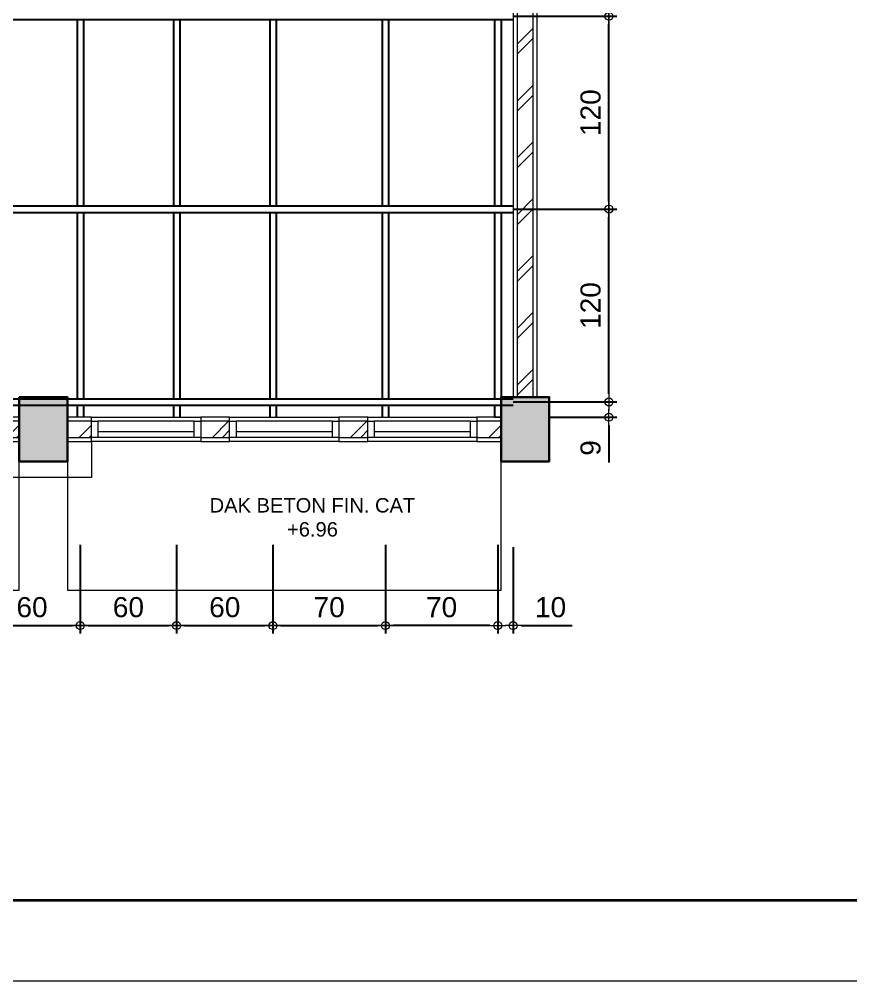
# Model space of a CAD drawing. Header units: millimetres. Extents: x -11 to 1625, y -267 to 180.
# Drawn here: x 1130.4 to 1140.75, y -157 to -145.03 of the extents above; entities that cross this region are included whole.
import ezdxf
from ezdxf.enums import TextEntityAlignment as Align

# ---------------------------------------------------------------- set-up
doc = ezdxf.new("R2010")
doc.units = ezdxf.units.MM
for name, color, linetype, lineweight in [('ars', 11, 'Continuous', 5), ('atap', 7, 'Continuous', 20), ('dinding', 5, 'Continuous', 15), ('GRS KOP', 1, 'Continuous', 35), ('KOLOM', 1, 'Continuous', 30), ('kop', 7, 'Continuous', 20), ('kus', 63, 'Continuous', 15), ('lan', 7, 'Continuous', 15), ('not', 7, 'Continuous', 20), ('sol kol', 8, 'Continuous', 0), ('u', 6, 'Continuous', 20)]:
    doc.layers.add(name, color=color, linetype=linetype, lineweight=lineweight)
doc.layers.add('BESI', color=10, linetype='Continuous')
doc.styles.add('aku', font='arial.ttf')
doc.styles.add('BARU', font='complex.shx')
doc.styles.get("Standard").update_dxf_attribs({"font": 'ARIALUNI.TTF'})
doc.dimstyles.new('SK-50', dxfattribs={"dimtxt": 0.25, "dimasz": 0.1, "dimexe": 0.1, "dimexo": 0, "dimgap": 0.1, "dimtad": 1, "dimdec": 0, "dimlfac": 50, "dimzin": 12, "dimdsep": 46, "dimtxsty": 'Standard', "dimblk": 'BULAT', "dimcen": 0.1, "dimadec": 0, "dimazin": 3, "dimtfac": 1, "dimtdec": 0, "dimtix": 1, "dimtofl": 0, "dimtmove": 0, "dimatfit": 3, "dimldrblk": 'BULAT', "dimfxl": 0, "dimtolj": 1, "dimtzin": 0, "dimarcsym": 0})

# ---------------------------------------------------------------- blocks, each defined once
blk = doc.blocks.new('kop')
at = {"layer": 'GRS KOP'}
blk.add_lwpolyline([(1, 54), (83, 54), (83, 1), (1, 1)], close=True, dxfattribs=at)
at = {"layer": 'kop', "color": 7}
blk.add_line((0, 0), (84, 0), dxfattribs=at)
at = {"layer": 'kop', "style": 'BARU', "flags": 4}
for p, height in [((73.8, 5.4), 0.35), ((80.303, 5.382), 0.25), ((73.8, 4.9), 0.35), ((80.303, 4.882), 0.25), ((73.8, 4.4), 0.35), ((80.303, 4.382), 0.25)]:
    blk.add_attdef('-', p, '', height=height, dxfattribs=at)
at = {"layer": 'kop', "flags": 4}
for tag, p in [('AR-00', (78.057, 2.648)), ('00', (81.238, 2.647))]:
    blk.add_attdef(tag, text='', height=0.35, dxfattribs=at).set_placement(p, align=Align.MIDDLE)
blk = doc.blocks.new('K1')
at = {"layer": 'KOLOM'}
blk.add_lwpolyline([(0.2, 0.15), (-0.2, 0.15), (-0.2, -0.15), (0.2, -0.15), (0.2, 0.15)], dxfattribs=at)
blk = doc.blocks.new('BULAT')
for p, q in [((-1, 0), (1, 0)), ((0, -1), (0, 1))]:
    blk.add_line(p, q)
blk.add_circle((0, 0), 0.5)
blk = doc.blocks.new('*D3195')
at = {"layer": 'Defpoints', "color": 0, "ltscale": 0.15}
for p in [(1136.545, -147.397), (1137.739, -147.397), (1136.545, -149.797)]:
    blk.add_point(p, dxfattribs=at)
at = {"layer": 'u', "color": 0, "lineweight": -2, "ltscale": 0.15}
for p, q in [((1136.545, -147.397), (1137.839, -147.397)), ((1137.739, -149.697), (1137.739, -147.497)), ((1136.545, -149.797), (1137.839, -149.797))]:
    blk.add_line(p, q, dxfattribs=at)
at = {"layer": 'u', "color": 0, "lineweight": -2, "ltscale": 0.15, "xscale": 0.1, "yscale": 0.1, "zscale": 0.1}
for p, rotation in [((1137.739, -147.397), 90), ((1137.739, -149.797), 270)]:
    blk.add_blockref('BULAT', p, dxfattribs=dict(at, rotation=rotation))
at = {"layer": 'u', "color": 0, "ltscale": 0.15, "insert": (1137.511, -148.597), "char_height": 0.25, "attachment_point": 5, "rotation": 90}
blk.add_mtext('\\A1;120', dxfattribs=at)
blk = doc.blocks.new('*D3196')
at = {"layer": 'Defpoints', "color": 0, "ltscale": 0.15}
for p in [(1136.545, -142.597), (1137.739, -142.597), (1136.545, -144.997)]:
    blk.add_point(p, dxfattribs=at)
at = {"layer": 'u', "color": 0, "lineweight": -2, "ltscale": 0.15}
for p, q in [((1136.545, -142.597), (1137.839, -142.597)), ((1137.739, -144.897), (1137.739, -142.697)), ((1136.545, -144.997), (1137.839, -144.997))]:
    blk.add_line(p, q, dxfattribs=at)
at = {"layer": 'u', "color": 0, "lineweight": -2, "ltscale": 0.15, "xscale": 0.1, "yscale": 0.1, "zscale": 0.1}
for p, rotation in [((1137.739, -142.597), 90), ((1137.739, -144.997), 270)]:
    blk.add_blockref('BULAT', p, dxfattribs=dict(at, rotation=rotation))
at = {"layer": 'u', "color": 0, "ltscale": 0.15, "insert": (1137.511, -143.797), "char_height": 0.25, "attachment_point": 5, "rotation": 90}
blk.add_mtext('\\A1;120', dxfattribs=at)
blk = doc.blocks.new('*D3202')
at = {"layer": 'Defpoints', "color": 0, "ltscale": 0.15}
for p in [(1136.545, -144.997), (1137.739, -144.997), (1136.545, -147.397)]:
    blk.add_point(p, dxfattribs=at)
at = {"layer": 'u', "color": 0, "lineweight": -2, "ltscale": 0.15}
for p, q in [((1136.545, -144.997), (1137.839, -144.997)), ((1137.739, -147.297), (1137.739, -145.097)), ((1136.545, -147.397), (1137.839, -147.397))]:
    blk.add_line(p, q, dxfattribs=at)
at = {"layer": 'u', "color": 0, "lineweight": -2, "ltscale": 0.15, "xscale": 0.1, "yscale": 0.1, "zscale": 0.1}
for p, rotation in [((1137.739, -144.997), 90), ((1137.739, -147.397), 270)]:
    blk.add_blockref('BULAT', p, dxfattribs=dict(at, rotation=rotation))
at = {"layer": 'u', "color": 0, "ltscale": 0.15, "insert": (1137.511, -146.197), "char_height": 0.25, "attachment_point": 5, "rotation": 90}
blk.add_mtext('\\A1;120', dxfattribs=at)
blk = doc.blocks.new('*D3204')
at = {"layer": 'Defpoints', "color": 0, "ltscale": 0.15}
for p in [(1134.955, -151.573), (1136.355, -151.573), (1134.955, -152.58)]:
    blk.add_point(p, dxfattribs=at)
at = {"layer": 'u', "color": 0, "lineweight": -2, "ltscale": 0.15}
for p, q in [((1134.955, -151.573), (1134.955, -152.68)), ((1136.355, -151.573), (1136.355, -152.68)), ((1136.255, -152.58), (1135.055, -152.58))]:
    blk.add_line(p, q, dxfattribs=at)
at = {"layer": 'u', "color": 0, "lineweight": -2, "ltscale": 0.15, "xscale": 0.1, "yscale": 0.1, "zscale": 0.1, "rotation": 180}
blk.add_blockref('BULAT', (1134.955, -152.58), dxfattribs=at)
at = {"layer": 'u', "color": 0, "lineweight": -2, "ltscale": 0.15, "xscale": 0.1, "yscale": 0.1, "zscale": 0.1}
blk.add_blockref('BULAT', (1136.355, -152.58), dxfattribs=at)
at = {"layer": 'u', "color": 0, "ltscale": 0.15, "insert": (1135.655, -152.352), "char_height": 0.25, "attachment_point": 5}
blk.add_mtext('\\A1;70', dxfattribs=at)
blk = doc.blocks.new('*D3205')
at = {"layer": 'Defpoints', "color": 0, "ltscale": 0.15}
for p in [(1133.555, -151.573), (1134.955, -151.573), (1134.955, -152.58)]:
    blk.add_point(p, dxfattribs=at)
at = {"layer": 'u', "color": 0, "lineweight": -2, "ltscale": 0.15}
for p, q in [((1133.555, -151.573), (1133.555, -152.68)), ((1134.955, -151.573), (1134.955, -152.68)), ((1133.655, -152.58), (1134.855, -152.58))]:
    blk.add_line(p, q, dxfattribs=at)
at = {"layer": 'u', "color": 0, "lineweight": -2, "ltscale": 0.15, "xscale": 0.1, "yscale": 0.1, "zscale": 0.1, "rotation": 180}
blk.add_blockref('BULAT', (1133.555, -152.58), dxfattribs=at)
at = {"layer": 'u', "color": 0, "lineweight": -2, "ltscale": 0.15, "xscale": 0.1, "yscale": 0.1, "zscale": 0.1}
blk.add_blockref('BULAT', (1134.955, -152.58), dxfattribs=at)
at = {"layer": 'u', "color": 0, "ltscale": 0.15, "insert": (1134.255, -152.352), "char_height": 0.25, "attachment_point": 5}
blk.add_mtext('\\A1;70', dxfattribs=at)
blk = doc.blocks.new('*D3206')
at = {"layer": 'Defpoints', "color": 0, "ltscale": 0.15}
for p in [(1132.355, -151.573), (1133.555, -151.573), (1133.555, -152.58)]:
    blk.add_point(p, dxfattribs=at)
at = {"layer": 'u', "color": 0, "lineweight": -2, "ltscale": 0.15}
for p, q in [((1132.355, -151.573), (1132.355, -152.68)), ((1133.555, -151.573), (1133.555, -152.68)), ((1132.455, -152.58), (1133.455, -152.58))]:
    blk.add_line(p, q, dxfattribs=at)
at = {"layer": 'u', "color": 0, "lineweight": -2, "ltscale": 0.15, "xscale": 0.1, "yscale": 0.1, "zscale": 0.1, "rotation": 180}
blk.add_blockref('BULAT', (1132.355, -152.58), dxfattribs=at)
at = {"layer": 'u', "color": 0, "lineweight": -2, "ltscale": 0.15, "xscale": 0.1, "yscale": 0.1, "zscale": 0.1}
blk.add_blockref('BULAT', (1133.555, -152.58), dxfattribs=at)
at = {"layer": 'u', "color": 0, "ltscale": 0.15, "insert": (1132.955, -152.352), "char_height": 0.25, "attachment_point": 5}
blk.add_mtext('\\A1;60', dxfattribs=at)
blk = doc.blocks.new('*D3207')
at = {"layer": 'Defpoints', "color": 0, "ltscale": 0.15}
for p in [(1131.155, -151.573), (1132.355, -151.573), (1132.355, -152.58)]:
    blk.add_point(p, dxfattribs=at)
at = {"layer": 'u', "color": 0, "lineweight": -2, "ltscale": 0.15}
for p, q in [((1131.155, -151.573), (1131.155, -152.68)), ((1132.355, -151.573), (1132.355, -152.68)), ((1131.255, -152.58), (1132.255, -152.58))]:
    blk.add_line(p, q, dxfattribs=at)
at = {"layer": 'u', "color": 0, "lineweight": -2, "ltscale": 0.15, "xscale": 0.1, "yscale": 0.1, "zscale": 0.1, "rotation": 180}
blk.add_blockref('BULAT', (1131.155, -152.58), dxfattribs=at)
at = {"layer": 'u', "color": 0, "lineweight": -2, "ltscale": 0.15, "xscale": 0.1, "yscale": 0.1, "zscale": 0.1}
blk.add_blockref('BULAT', (1132.355, -152.58), dxfattribs=at)
at = {"layer": 'u', "color": 0, "ltscale": 0.15, "insert": (1131.755, -152.352), "char_height": 0.25, "attachment_point": 5}
blk.add_mtext('\\A1;60', dxfattribs=at)
blk = doc.blocks.new('*D3208')
at = {"layer": 'Defpoints', "color": 0, "ltscale": 0.15}
for p in [(1129.955, -151.573), (1131.155, -151.573), (1131.155, -152.58)]:
    blk.add_point(p, dxfattribs=at)
at = {"layer": 'u', "color": 0, "lineweight": -2, "ltscale": 0.15}
for p, q in [((1129.955, -151.573), (1129.955, -152.68)), ((1131.155, -151.573), (1131.155, -152.68)), ((1130.055, -152.58), (1131.055, -152.58))]:
    blk.add_line(p, q, dxfattribs=at)
at = {"layer": 'u', "color": 0, "lineweight": -2, "ltscale": 0.15, "xscale": 0.1, "yscale": 0.1, "zscale": 0.1, "rotation": 180}
blk.add_blockref('BULAT', (1129.955, -152.58), dxfattribs=at)
at = {"layer": 'u', "color": 0, "lineweight": -2, "ltscale": 0.15, "xscale": 0.1, "yscale": 0.1, "zscale": 0.1}
blk.add_blockref('BULAT', (1131.155, -152.58), dxfattribs=at)
at = {"layer": 'u', "color": 0, "ltscale": 0.15, "insert": (1130.555, -152.352), "char_height": 0.25, "attachment_point": 5}
blk.add_mtext('\\A1;60', dxfattribs=at)
blk = doc.blocks.new('*D3218')
at = {"layer": 'Defpoints', "color": 0, "ltscale": 0.15}
for p in [(1136.355, -151.573), (1136.545, -151.604), (1136.545, -152.58)]:
    blk.add_point(p, dxfattribs=at)
at = {"layer": 'u', "color": 0, "lineweight": -2, "ltscale": 0.15}
for p, q in [((1136.355, -151.573), (1136.355, -152.68)), ((1136.545, -151.604), (1136.545, -152.68)), ((1136.255, -152.58), (1136.155, -152.58)), ((1136.645, -152.58), (1137.279, -152.58))]:
    blk.add_line(p, q, dxfattribs=at)
at = {"layer": 'u', "color": 0, "lineweight": -2, "ltscale": 0.15, "xscale": 0.1, "yscale": 0.1, "zscale": 0.1}
blk.add_blockref('BULAT', (1136.355, -152.58), dxfattribs=at)
at = {"layer": 'u', "color": 0, "lineweight": -2, "ltscale": 0.15, "xscale": 0.1, "yscale": 0.1, "zscale": 0.1, "rotation": 180}
blk.add_blockref('BULAT', (1136.545, -152.58), dxfattribs=at)
at = {"layer": 'u', "color": 0, "ltscale": 0.15, "insert": (1137.012, -152.352), "char_height": 0.25, "attachment_point": 5}
blk.add_mtext('\\A1;10', dxfattribs=at)
blk = doc.blocks.new('*D3220')
at = {"layer": 'Defpoints', "color": 0, "ltscale": 0.15}
for p in [(1136.995, -149.797), (1136.995, -149.987), (1137.739, -149.987)]:
    blk.add_point(p, dxfattribs=at)
at = {"layer": 'u', "color": 0, "lineweight": -2, "ltscale": 0.15}
for p, q in [((1137.739, -149.697), (1137.739, -149.597)), ((1136.995, -149.797), (1137.839, -149.797)), ((1136.995, -149.987), (1137.839, -149.987)), ((1137.739, -150.087), (1137.739, -150.551))]:
    blk.add_line(p, q, dxfattribs=at)
at = {"layer": 'u', "color": 0, "lineweight": -2, "ltscale": 0.15, "xscale": 0.1, "yscale": 0.1, "zscale": 0.1}
for p, rotation in [((1137.739, -149.797), 270), ((1137.739, -149.987), 90)]:
    blk.add_blockref('BULAT', p, dxfattribs=dict(at, rotation=rotation))
at = {"layer": 'u', "color": 0, "ltscale": 0.15, "insert": (1137.511, -150.369), "char_height": 0.25, "attachment_point": 5, "rotation": 90}
blk.add_mtext('\\A1;9', dxfattribs=at)

msp = doc.modelspace()

# ---------------------------------------------------------------- hatches: boundary and pattern name
at = {"layer": 'ars'}
h = msp.add_hatch(dxfattribs=at)
h.set_pattern_fill('TEMBOK', color=256, scale=0.5)
h.set_pattern_definition([(45, (1139.6954, -166.2871), (-0.353553, 0.353553), []), (45, (1139.8204, -166.2871), (-0.353553, 0.353553), [])])
h.paths.add_polyline_path([(1136.7954249, -149.7370798), (1136.7954249, -141.5370798), (1136.5954249, -141.5370798), (1136.5954249, -149.7370798)])
h = msp.add_hatch(dxfattribs=at)
h.set_pattern_fill('TEMBOK', color=256, scale=0.5)
h.set_pattern_definition([(45, (1121.5354, -153.2871), (-0.353553, 0.353553), []), (45, (1121.6604, -153.2871), (-0.353553, 0.353553), [])])
h.paths.add_polyline_path([(1130.3954249, -150.0370798), (1130.0954249, -150.0370798), (1130.0954249, -150.2370798), (1130.3954249, -150.2370798)])
h = msp.add_hatch(dxfattribs=at)
h.set_pattern_fill('TEMBOK', color=256, scale=0.5)
h.set_pattern_definition([(45, (1122.4354, -153.2871), (-0.353553, 0.353553), []), (45, (1122.5604, -153.2871), (-0.353553, 0.353553), [])])
h.paths.add_polyline_path([(1131.2954249, -150.0370798), (1130.9954249, -150.0370798), (1130.9954249, -150.2370798), (1131.2954249, -150.2370798)])
h = msp.add_hatch(dxfattribs=at)
h.set_pattern_fill('TEMBOK', color=256, scale=0.5)
h.set_pattern_definition([(45, (1124.0954, -153.2871), (-0.353553, 0.353553), []), (45, (1124.2204, -153.2871), (-0.353553, 0.353553), [])])
h.paths.add_polyline_path([(1133.0154249, -150.0370798), (1132.6554249, -150.0370798), (1132.6554249, -150.2370798), (1133.0154249, -150.2370798)])
h = msp.add_hatch(dxfattribs=at)
h.set_pattern_fill('TEMBOK', color=256, scale=0.5)
h.set_pattern_definition([(45, (1125.8154, -153.2871), (-0.353553, 0.353553), []), (45, (1125.9404, -153.2871), (-0.353553, 0.353553), [])])
h.paths.add_polyline_path([(1134.7354249, -150.0370798), (1134.3754249, -150.0370798), (1134.3754249, -150.2370798), (1134.7354249, -150.2370798)])
h = msp.add_hatch(dxfattribs=at)
h.set_pattern_fill('TEMBOK', color=256, scale=0.5)
h.set_pattern_definition([(45, (1127.5354, -153.2871), (-0.353553, 0.353553), []), (45, (1127.6604, -153.2871), (-0.353553, 0.353553), [])])
h.paths.add_polyline_path([(1136.3954249, -150.0370798), (1136.0954249, -150.0370798), (1136.0954249, -150.2370798), (1136.3954249, -150.2370798)])
at = {"layer": 'sol kol'}
for points in [[(1130.3954249, -149.7370798), (1130.3954249, -150.5370798), (1130.9954249, -150.5370798), (1130.9954249, -149.7370798)], [(1136.3954249, -149.7370798), (1136.3954249, -150.5370798), (1136.9954249, -150.5370798), (1136.9954249, -149.7370798)]]:
    msp.add_hatch(color=256, dxfattribs=at).paths.add_polyline_path(points)

# ---------------------------------------------------------------- linework, layer by layer
at = {"layer": 'ars'}
for points in [[(1136.7954249, -149.7370798), (1136.7954249, -141.5370798), (1136.5954249, -141.5370798), (1136.5954249, -149.7370798)], [(1130.3954249, -150.0370798), (1130.0954249, -150.0370798), (1130.0954249, -150.2370798), (1130.3954249, -150.2370798)], [(1131.2954249, -150.0370798), (1130.9954249, -150.0370798), (1130.9954249, -150.2370798), (1131.2954249, -150.2370798)], [(1133.0154249, -150.0370798), (1132.6554249, -150.0370798), (1132.6554249, -150.2370798), (1133.0154249, -150.2370798)], [(1134.7354249, -150.0370798), (1134.3754249, -150.0370798), (1134.3754249, -150.2370798), (1134.7354249, -150.2370798)], [(1136.3954249, -150.0370798), (1136.0954249, -150.0370798), (1136.0954249, -150.2370798), (1136.3954249, -150.2370798)]]:
    msp.add_lwpolyline(points, close=True, dxfattribs=at)
at = {"layer": 'atap'}
for points in [[(1124.9954249, -150.2870798), (1124.9954249, -152.1370798), (1130.3954249, -152.1370798), (1130.3954249, -150.2870798)], [(1130.9954249, -150.2870798), (1130.9954249, -152.1370798), (1136.3954249, -152.1370798), (1136.3954249, -150.2870798)]]:
    msp.add_lwpolyline(points, dxfattribs=at)
at = {"layer": 'BESI'}
for p, q in [((1125.6786889, -145.0370798), (1136.5454249, -145.0370798)), ((1121.035006, -147.3570798), (1136.5454249, -147.3570798)), ((1120.9219985, -147.4370798), (1136.5454249, -147.4370798)), ((1118.9954249, -149.7570798), (1136.5454249, -149.7570798)), ((1118.9954249, -149.8370798), (1136.5454249, -149.8370798))]:
    msp.add_line(p, q, dxfattribs=at)
for points in [[(1131.1154249, -145.0370798), (1131.1154249, -147.3570798)], [(1131.1954249, -145.0370798), (1131.1954249, -147.3570798)], [(1132.3154249, -145.0370798), (1132.3154249, -147.3570798)], [(1132.3954249, -145.0370798), (1132.3954249, -147.3570798)], [(1133.5154249, -145.0370798), (1133.5154249, -147.3570798)], [(1133.5954249, -145.0370798), (1133.5954249, -147.3570798)], [(1134.9154249, -145.0370798), (1134.9154249, -147.3570798)], [(1134.9954249, -145.0370798), (1134.9954249, -147.3570798)], [(1136.3154249, -145.0370798), (1136.3154249, -147.3570798)], [(1136.3954249, -145.0370798), (1136.3954249, -147.3570798)], [(1131.1154249, -147.4370798), (1131.1154249, -149.7570798)], [(1131.1954249, -147.4370798), (1131.1954249, -149.7570798)], [(1132.3154249, -147.4370798), (1132.3154249, -149.7570798)], [(1132.3954249, -147.4370798), (1132.3954249, -149.7570798)], [(1133.5154249, -147.4370798), (1133.5154249, -149.7570798)], [(1133.5954249, -147.4370798), (1133.5954249, -149.7570798)], [(1134.9154249, -147.4370798), (1134.9154249, -149.7570798)], [(1134.9954249, -147.4370798), (1134.9954249, -149.7570798)], [(1136.3154249, -147.4370798), (1136.3154249, -149.7570798)], [(1136.3954249, -147.4370798), (1136.3954249, -149.7570798)], [(1131.1154249, -149.8370798), (1131.1154249, -149.9870798)], [(1131.1954249, -149.8370798), (1131.1954249, -149.9870798)], [(1132.3154249, -149.8370798), (1132.3154249, -149.9870798)], [(1132.3954249, -149.8370798), (1132.3954249, -149.9870798)], [(1133.5154249, -149.8370798), (1133.5154249, -149.9870798)], [(1133.5954249, -149.8370798), (1133.5954249, -149.9870798)], [(1134.9154249, -149.8370798), (1134.9154249, -149.9870798)], [(1134.9954249, -149.8370798), (1134.9954249, -149.9870798)], [(1136.3154249, -149.8370798), (1136.3154249, -149.9870798)], [(1136.3954249, -149.8370798), (1136.3954249, -149.9870798)]]:
    msp.add_lwpolyline(points, dxfattribs=at)
at = {"layer": 'dinding'}
for points in [[(1136.8454249, -149.7370798), (1136.8454249, -141.5370798), (1136.5454249, -141.5370798), (1136.5454249, -149.7370798)], [(1130.3954249, -149.9870798), (1130.0954249, -149.9870798), (1130.0954249, -150.2870798), (1130.3954249, -150.2870798)], [(1131.2954249, -149.9870798), (1130.9954249, -149.9870798), (1130.9954249, -150.2870798), (1131.2954249, -150.2870798)], [(1133.0154249, -149.9870798), (1132.6554249, -149.9870798), (1132.6554249, -150.2870798), (1133.0154249, -150.2870798)], [(1134.7354249, -149.9870798), (1134.3754249, -149.9870798), (1134.3754249, -150.2870798), (1134.7354249, -150.2870798)], [(1136.3954249, -149.9870798), (1136.0954249, -149.9870798), (1136.0954249, -150.2870798), (1136.3954249, -150.2870798)]]:
    msp.add_lwpolyline(points, close=True, dxfattribs=at)
at = {"layer": 'kus'}
for p, q in [((1132.5754249, -150.0370798), (1131.3754249, -150.0370798)), ((1134.2954249, -150.0370798), (1133.0954249, -150.0370798)), ((1136.0154249, -150.0370798), (1134.8154249, -150.0370798)), ((1132.5754249, -150.1670798), (1131.3754249, -150.1670798)), ((1134.2954249, -150.1670798), (1133.0954249, -150.1670798)), ((1136.0154249, -150.1670798), (1134.8154249, -150.1670798)), ((1132.5754249, -150.2370798), (1131.3754249, -150.2370798)), ((1134.2954249, -150.2370798), (1133.0954249, -150.2370798)), ((1136.0154249, -150.2370798), (1134.8154249, -150.2370798))]:
    msp.add_line(p, q, dxfattribs=at)
for points in [[(1131.3754249, -150.2370798), (1131.2954249, -150.2370798), (1131.2954249, -150.0370798), (1131.3754249, -150.0370798)], [(1132.6554249, -150.2370798), (1132.5754249, -150.2370798), (1132.5754249, -150.0370798), (1132.6554249, -150.0370798)], [(1133.0954249, -150.2370798), (1133.0154249, -150.2370798), (1133.0154249, -150.0370798), (1133.0954249, -150.0370798)], [(1134.3754249, -150.2370798), (1134.2954249, -150.2370798), (1134.2954249, -150.0370798), (1134.3754249, -150.0370798)], [(1134.8154249, -150.2370798), (1134.7354249, -150.2370798), (1134.7354249, -150.0370798), (1134.8154249, -150.0370798)], [(1136.0954249, -150.2370798), (1136.0154249, -150.2370798), (1136.0154249, -150.0370798), (1136.0954249, -150.0370798)]]:
    msp.add_lwpolyline(points, close=True, dxfattribs=at)
at = {"layer": 'lan'}
for p, q in [((1131.2954249, -150.2870798), (1131.2954249, -150.7370798)), ((1131.2954249, -150.7370798), (1130.0954249, -150.7370798))]:
    msp.add_line(p, q, dxfattribs=at)
for points in [[(1132.6554249, -150.2870798), (1131.2954249, -150.2870798), (1131.2954249, -149.9870798), (1132.6554249, -149.9870798)], [(1134.3754249, -150.2870798), (1133.0154249, -150.2870798), (1133.0154249, -149.9870798), (1134.3754249, -149.9870798)], [(1136.0954249, -150.2870798), (1134.7354249, -150.2870798), (1134.7354249, -149.9870798), (1136.0954249, -149.9870798)]]:
    msp.add_lwpolyline(points, close=True, dxfattribs=at)
at = {"layer": 'u'}
for points in [[(1134.9154249, -149.9870798), (1134.9954249, -149.9870798)], [(1136.3154249, -149.9870798), (1136.3954249, -149.9870798)]]:
    msp.add_lwpolyline(points, dxfattribs=at)

# ---------------------------------------------------------------- block references
at = {"layer": 'KOLOM', "xscale": 2, "yscale": 2, "zscale": 2, "rotation": 90}
for p in [(1130.6954249, -150.1370798), (1136.6954249, -150.1370798)]:
    msp.add_blockref('K1', p, dxfattribs=at)
at = {"layer": 'kop'}
msp.add_blockref('kop', (1079.2141622, -157), dxfattribs=at)

# ---------------------------------------------------------------- texts
at = {"layer": 'not', "insert": (1134.0344221, -151.4740758), "char_height": 0.179321095, "attachment_point": 7, "style": 'aku'}
msp.add_mtext('\\pi-1.2683;DAK BETON FIN. CAT \\P\\pi-0.30421;+6.96', dxfattribs=at)

# ---------------------------------------------------------------- dimensions: what is measured, and where the dimension line sits
at = {"layer": 'u', "ltscale": 0.15}
for base, p1, p2, angle, picture, middle in [((1137.7386108, -142.5970798), (1136.5454249, -144.9970798), (1136.5454249, -142.5970798), 90, '*D3196', (1137.5108823, -143.7970798)), ((1137.7386108, -144.9970798), (1136.5454249, -147.3970798), (1136.5454249, -144.9970798), 90, '*D3202', (1137.5108823, -146.1970798)), ((1137.7386108, -147.3970798), (1136.5454249, -149.7970798), (1136.5454249, -147.3970798), 90, '*D3195', (1137.5108823, -148.5970798)), ((1131.1554249, -152.5799898), (1129.9554249, -151.5731377), (1131.1554249, -151.5731377), 180, '*D3208', (1130.5554249, -152.3522613)), ((1132.3554249, -152.5799898), (1131.1554249, -151.5731377), (1132.3554249, -151.5731377), 180, '*D3207', (1131.7554249, -152.3522613)), ((1133.5554249, -152.5799898), (1132.3554249, -151.5731377), (1133.5554249, -151.5731377), 180, '*D3206', (1132.9554249, -152.3522613)), ((1134.9554249, -152.5799898), (1133.5554249, -151.5731377), (1134.9554249, -151.5731377), 180, '*D3205', (1134.2554249, -152.3522613))]:
    dim = msp.add_linear_dim(base=base, p1=p1, p2=p2, angle=angle, dimstyle='SK-50', dxfattribs=at)
    dim.commit()
    dim.dimension.update_dxf_attribs({"geometry": picture, "text_midpoint": middle})
for base, p1, p2, angle, picture, middle in [((1137.738610835, -149.9870797865), (1136.9954248826, -149.7970797865), (1136.9954248826, -149.9870797865), 270, '*D3220', (1137.738610835, -150.3691909734)), ((1136.5454248826, -152.5799898016), (1136.3554248826, -151.573137717), (1136.5454248826, -151.604170554), 180, '*D3218', (1137.0124610354, -152.5799898016))]:
    dim = msp.add_linear_dim(base=base, p1=p1, p2=p2, angle=angle, dimstyle='SK-50', dxfattribs=at)
    dim.commit()
    dim.dimension.update_dxf_attribs({"geometry": picture, "text_midpoint": middle, "dimtype": 160})
dim = msp.add_linear_dim(base=(1134.9554249, -152.5799898), p1=(1136.3554249, -151.5731377), p2=(1134.9554249, -151.5731377), dimstyle='SK-50', dxfattribs=at)
dim.commit()
dim.dimension.update_dxf_attribs({"geometry": '*D3204', "text_midpoint": (1135.6554249, -152.3522613)})

doc.saveas('drawing.dxf')
